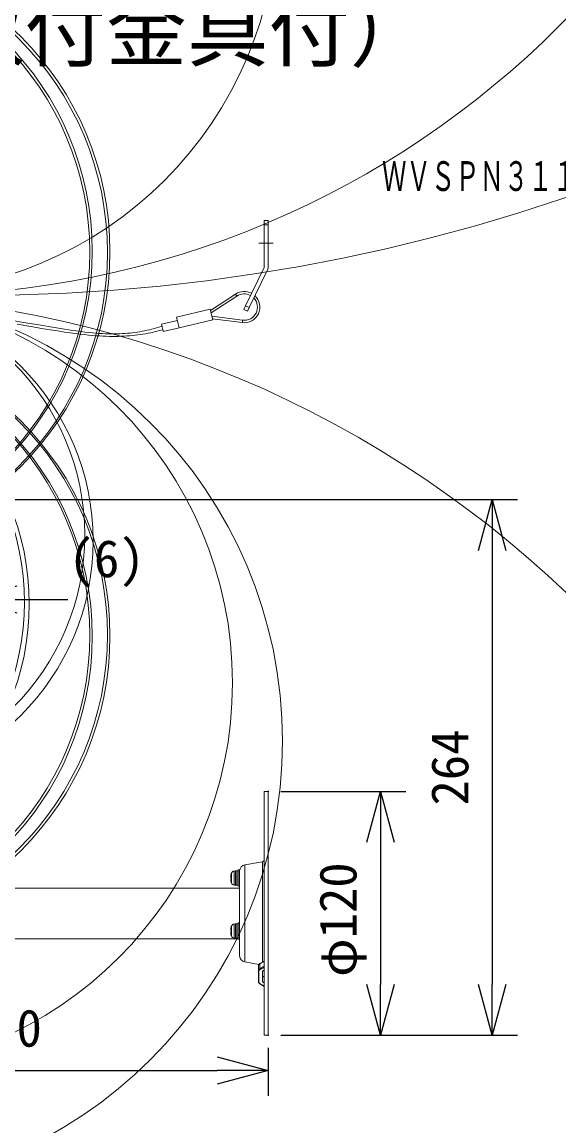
# Model space of a CAD drawing. Units: millimetres, scale not verified. Extents: x -80 to 100, y -65 to 223.
# Drawn here: x 12.4 to 38.8, y 0.9 to 55.3 of the extents above; entities that cross this region are included whole.
import ezdxf
from ezdxf.enums import TextEntityAlignment as Align

# ---------------------------------------------------------------- set-up
doc = ezdxf.new("R2010")
doc.units = ezdxf.units.MM
doc.header["$LTSCALE"] = 0.125
doc.header["$PDMODE"] = 32
doc.header["$PDSIZE"] = 0.025
for name, color, linetype in [('0-0_0', 7, 'Continuous'), ('0-1_Defpoints', 7, 'Continuous'), ('0-2_MOJI1', 7, 'Continuous'), ('0-4_TOUROKU', 7, 'Continuous'), ('0-6_SUNPO', 7, 'Continuous')]:
    doc.layers.add(name, color=color, linetype=linetype)
doc.layers.add('0-5_GAIKEI', color=1, linetype='Continuous', lineweight=18)
doc.styles.add('ＭＳ ゴシック', font='')
doc.styles.get('ＭＳ ゴシック').set_extended_font_data('MS Gothic')

# ---------------------------------------------------------------- blocks, each defined once
blk = doc.blocks.new('_Open30')
at = {"layer": '0-0_0'}
blk.add_line((0, 0), (-1, 0), dxfattribs=at)
blk.add_lwpolyline([(-1, 0.26795), (0, 0), (-1, -0.26795)], dxfattribs=at)
blk = doc.blocks.new('D3')
at = {"layer": '0-1_Defpoints'}
for p in [(63.0082, 93.047), (88.9967, 66.8776), (88.9967, 65.1428)]:
    blk.add_point(p, dxfattribs=at)
at = {"layer": '0-6_SUNPO'}
for p, q in [((63.0082, 92.422), (63.0082, 63.8928)), ((88.9967, 66.2526), (88.9967, 63.8928)), ((65.5082, 65.1428), (86.4967, 65.1428))]:
    blk.add_line(p, q, dxfattribs=at)
at = {"layer": '0-6_SUNPO', "xscale": 2.5, "yscale": 2.5, "rotation": 180}
blk.add_blockref('_Open30', (63.0082, 65.1428), dxfattribs=at)
at = {"layer": '0-6_SUNPO', "xscale": 2.5, "yscale": 2.5}
blk.add_blockref('_Open30', (88.9967, 65.1428), dxfattribs=at)
at = {"layer": '0-6_SUNPO', "style": 'ＭＳ ゴシック'}
blk.add_text('260', height=1.833, dxfattribs=at).set_placement((74.1275, 65.7678), align=Align.BOTTOM_LEFT)
blk = doc.blocks.new('D4')
at = {"layer": '0-1_Defpoints'}
for p in [(88.9967, 78.8776), (88.9967, 66.8776), (94.5216, 66.8776)]:
    blk.add_point(p, dxfattribs=at)
at = {"layer": '0-6_SUNPO'}
for p, q in [((89.6217, 78.8776), (95.7716, 78.8776)), ((94.5216, 76.3776), (94.5216, 69.3776)), ((89.6217, 66.8776), (95.7716, 66.8776))]:
    blk.add_line(p, q, dxfattribs=at)
at = {"layer": '0-6_SUNPO', "xscale": 2.5, "yscale": 2.5}
for p, rotation in [((94.5216, 78.8776), 90), ((94.5216, 66.8776), 270)]:
    blk.add_blockref('_Open30', p, dxfattribs=dict(at, rotation=rotation))
at = {"layer": '0-6_SUNPO', "style": 'ＭＳ ゴシック'}
blk.add_text('φ120', height=1.833, rotation=90, dxfattribs=at).set_placement((93.8966, 69.7526), align=Align.BOTTOM_LEFT)
blk = doc.blocks.new('D1')
at = {"layer": '0-1_Defpoints'}
for p in [(73.5472, 93.2476), (88.9967, 66.8776), (100.0216, 66.8776)]:
    blk.add_point(p, dxfattribs=at)
at = {"layer": '0-6_SUNPO'}
for p, q in [((74.1722, 93.2476), (101.2716, 93.2476)), ((100.0216, 90.7476), (100.0216, 69.3776)), ((89.6217, 66.8776), (101.2716, 66.8776))]:
    blk.add_line(p, q, dxfattribs=at)
at = {"layer": '0-6_SUNPO', "xscale": 2.5, "yscale": 2.5}
for p, rotation in [((100.0216, 93.2476), 90), ((100.0216, 66.8776), 270)]:
    blk.add_blockref('_Open30', p, dxfattribs=dict(at, rotation=rotation))
at = {"layer": '0-6_SUNPO', "style": 'ＭＳ ゴシック'}
blk.add_text('264', height=1.833, rotation=90, dxfattribs=at).set_placement((99.3966, 78.1876), align=Align.BOTTOM_LEFT)
blk = doc.blocks.new('D7')
at = {"layer": '0-1_Defpoints'}
for p in [(73.5518, 93.8326), (74.1467, 93.8826), (73.5518, 88.3279)]:
    blk.add_point(p, dxfattribs=at)
at = {"layer": '0-6_SUNPO'}
for p, q in [((73.5518, 93.2076), (73.5518, 87.0779)), ((74.1467, 93.2576), (74.1467, 87.0779)), ((71.0518, 88.3279), (68.5518, 88.3279)), ((74.1467, 88.3279), (73.5518, 88.3279)), ((76.6467, 88.3279), (79.1467, 88.3279))]:
    blk.add_line(p, q, dxfattribs=at)
at = {"layer": '0-6_SUNPO', "xscale": 2.5, "yscale": 2.5}
blk.add_blockref('_Open30', (73.5518, 88.3279), dxfattribs=at)
at = {"layer": '0-6_SUNPO', "xscale": 2.5, "yscale": 2.5, "rotation": 180}
blk.add_blockref('_Open30', (74.1467, 88.3279), dxfattribs=at)
at = {"layer": '0-6_SUNPO', "style": 'ＭＳ ゴシック'}
blk.add_text('(6)', height=1.833, dxfattribs=at).set_placement((79.182, 88.8766), align=Align.BOTTOM_LEFT)

msp = doc.modelspace()

# ---------------------------------------------------------------- linework, layer by layer
at = {"layer": '0-5_GAIKEI'}
for p, q in [((24.4962, 45.4778), (24.2962, 45.4778)), ((24.2962, 45.4778), (24.2962, 43.1824)), ((24.4962, 45.2778), (24.2962, 45.2778)), ((24.4962, 43.1824), (24.4962, 45.4778)), ((24.2942, 43.1736), (23.3822, 41.2871)), ((23.5623, 41.2001), (24.4743, 43.0866)), ((21.6656, 41.058), (22.8982, 41.8674)), ((22.8982, 41.8674), (22.9311, 41.8173)), ((21.6944, 40.9334), (22.964, 41.7671)), ((22.964, 41.7671), (22.9311, 41.8173)), ((21.6524, 41.1148), (19.9962, 40.7314)), ((21.6524, 41.1148), (21.6841, 40.9779)), ((21.6841, 40.9779), (21.7742, 40.5887)), ((21.7322, 40.7701), (23.239, 40.579)), ((23.3822, 41.2871), (23.5623, 41.2001)), ((23.4752, 41.02), (23.5623, 41.2001)), ((20.0368, 40.5561), (19.2574, 40.3757)), ((19.2576, 40.3757), (19.3332, 40.0463)), ((19.9962, 40.7314), (20.0279, 40.5945)), ((20.0279, 40.5945), (20.118, 40.2054)), ((21.7742, 40.5887), (20.118, 40.2054)), ((21.7611, 40.6455), (23.2239, 40.4599)), ((23.2239, 40.4599), (23.2315, 40.5195)), ((23.239, 40.579), (23.2315, 40.5195)), ((19.3336, 40.0464), (19.3386, 40.025)), ((20.118, 40.2054), (19.3386, 40.025)), ((23.3441, 13.7693), (23.3441, 8.9862)), ((24.2136, 8.98), (24.2136, 13.9226)), ((22.6799, 13.3228), (22.6805, 13.3228)), ((22.6873, 13.3522), (22.6873, 12.8833)), ((22.8242, 13.463), (22.8951, 13.4667)), ((22.8242, 13.463), (22.8242, 12.7726)), ((22.8951, 12.7689), (22.8951, 13.4667)), ((22.8962, 13.4667), (22.8951, 13.4667)), ((22.9162, 13.4578), (22.9162, 12.7778)), ((22.9262, 13.4678), (22.9262, 12.7678)), ((23.0062, 13.4678), (22.9262, 13.4678)), ((23.0062, 12.7678), (23.0062, 13.4678)), ((23.0162, 12.7178), (23.0162, 13.5178)), ((23.0962, 13.5178), (23.0162, 13.5178)), ((22.6805, 12.9128), (22.6799, 12.9128)), ((22.8242, 12.7726), (22.8951, 12.7689)), ((22.8962, 12.7688), (22.8951, 12.7689)), ((23.0062, 12.7678), (22.9262, 12.7678)), ((23.0962, 12.7178), (23.0162, 12.7178)), ((23.0162, 10.1078), (23.0162, 10.9078)), ((23.0962, 10.9078), (23.0162, 10.9078)), ((22.6799, 10.7128), (22.6805, 10.7128)), ((22.6873, 10.7422), (22.6873, 10.2733)), ((22.8242, 10.853), (22.8951, 10.8567)), ((22.8242, 10.853), (22.8242, 10.1626)), ((22.8951, 10.1589), (22.8951, 10.8567)), ((22.8962, 10.8567), (22.8951, 10.8567)), ((22.9162, 10.8478), (22.9162, 10.1678)), ((22.9262, 10.8578), (22.9262, 10.1578)), ((23.0062, 10.8578), (22.9262, 10.8578)), ((23.0062, 10.1578), (23.0062, 10.8578)), ((22.6805, 10.3028), (22.6799, 10.3028)), ((22.8242, 10.1626), (22.8951, 10.1589)), ((22.8962, 10.1588), (22.8951, 10.1589)), ((23.0062, 10.1578), (22.9262, 10.1578)), ((23.0962, 10.1078), (23.0162, 10.1078)), ((24.0162, 8.0261), (24.0162, 8.7898)), ((24.2962, 9.0219), (24.0876, 8.8981)), ((24.0916, 8.9076), (24.2962, 9.0291)), ((24.2962, 8.7325), (24.1069, 8.6202)), ((24.0462, 8.0049), (24.0462, 8.5281)), ((24.2162, 8.5281), (24.2962, 8.5756)), ((24.2162, 8.5281), (24.2162, 8.0049)), ((24.2962, 8.2402), (24.2162, 8.2877)), ((24.1069, 7.9128), (24.2962, 7.8005)), ((24.2962, 7.9574), (24.2162, 8.0049))]:
    msp.add_line(p, q, dxfattribs=at)
at = {"layer": '0-5_GAIKEI', "color": 3}
msp.add_line((24.0462, 44.3778), (24.7462, 44.3778), dxfattribs=at)
at = {"layer": '0-5_GAIKEI', "color": 7}
for p, q in [((24.2962, 17.3778), (24.2962, 5.3778)), ((24.2962, 17.3778), (24.4962, 17.3778)), ((24.4962, 5.3778), (24.4962, 17.3778)), ((24.2136, 13.9226), (23.3441, 13.7693)), ((23.0962, 13.5178), (23.0962, 9.2817)), ((23.0962, 12.6278), (8.5462, 12.6278)), ((23.0162, 10.1278), (8.5462, 10.1278)), ((24.0414, 8.8633), (23.3441, 8.9862)), ((24.2962, 5.3778), (24.4962, 5.3778))]:
    msp.add_line(p, q, dxfattribs=at)
at = {"layer": '0-5_GAIKEI'}
for points in [[(23.3822, 41.2871), (23.2952, 41.107), (23.4752, 41.02)], [(11.7399, 40.5997), (12.4663, 40.4726), (13.2231, 40.3426), (13.9826, 40.2142), (14.3823, 40.1492), (14.7835, 40.0875), (15.0294, 40.0522), (15.2757, 40.0194), (15.4766, 39.9949), (15.6777, 39.9726), (15.8541, 39.9552), (16.0306, 39.9401), (16.191, 39.9284), (16.3514, 39.9188), (16.5004, 39.9121), (16.6493, 39.9074), (16.7898, 39.9051), (16.9301, 39.9049), (17.064, 39.9067), (17.1977, 39.9106), (17.3264, 39.9164), (17.455, 39.9243), (17.5797, 39.9339)], [(12.1579, 40.3826), (12.9239, 40.2465), (13.3529, 40.1732), (13.7828, 40.1021), (14.1338, 40.0463), (14.4858, 39.9931), (14.7544, 39.9547), (15.0236, 39.9187), (15.2458, 39.8912), (15.4684, 39.866), (15.6629, 39.8461), (15.8576, 39.8285), (16.0339, 39.8146), (16.2102, 39.8028), (16.3733, 39.7941), (16.5364, 39.7874), (16.6899, 39.7833), (16.8432, 39.7812), (16.9891, 39.7813), (17.1348, 39.7834), (17.275, 39.7875), (17.4149, 39.7937), (17.5505, 39.8017), (17.6859, 39.8118), (17.8181, 39.8236), (17.95, 39.8375)], [(17.5797, 39.9339), (17.7042, 39.9456), (17.8258, 39.9591), (17.9472, 39.9745), (18.0665, 39.9918), (18.1856, 40.011), (18.3034, 40.0321), (18.4209, 40.0551), (18.5376, 40.0801), (18.654, 40.107), (18.8856, 40.1668), (19.1165, 40.2347), (19.2779, 40.2871)], [(17.95, 39.8375), (18.0797, 39.8531), (18.2092, 39.8708), (18.3372, 39.8903), (18.4651, 39.9118), (18.592, 39.9352), (18.7187, 39.9605), (18.9709, 40.0172), (19.2223, 40.0819), (19.3188, 40.1089)], [(22.6609, 13.2028), (22.659, 13.1698), (22.6593, 13.1579), (22.6599, 13.1544), (22.6602, 13.1534), (22.6605, 13.153), (22.6609, 13.1528), (22.6805, 13.1528)], [(22.6609, 13.0328), (22.659, 13.0657), (22.6593, 13.0776), (22.6601, 13.0818)], [(22.6609, 13.1528), (22.6606, 13.1529), (22.6605, 13.153), (22.6601, 13.1536), (22.6597, 13.1549), (22.6592, 13.1595), (22.6598, 13.1895), (22.6609, 13.2028)], [(22.6805, 13.0828), (22.6609, 13.0828), (22.6606, 13.0827), (22.6605, 13.0825), (22.6601, 13.082), (22.6597, 13.0806), (22.6592, 13.0761), (22.6598, 13.0461), (22.6609, 13.0328)], [(22.6609, 10.5928), (22.659, 10.5598), (22.6593, 10.5479), (22.6599, 10.5444), (22.6602, 10.5434), (22.6605, 10.543), (22.6609, 10.5428), (22.6805, 10.5428)], [(22.6609, 10.4228), (22.659, 10.4558), (22.6593, 10.4676), (22.6599, 10.4711), (22.6602, 10.4722), (22.6605, 10.4726), (22.6609, 10.4728)], [(22.6609, 10.5428), (22.6606, 10.5429), (22.6605, 10.543), (22.6601, 10.5436), (22.6597, 10.5449), (22.6592, 10.5495), (22.6598, 10.5795), (22.6609, 10.5928)], [(22.6805, 10.4728), (22.6609, 10.4728), (22.6606, 10.4727), (22.6605, 10.4725), (22.6601, 10.472), (22.6597, 10.4706), (22.6592, 10.4661), (22.6598, 10.4361), (22.6609, 10.4228)], [(24.0916, 8.9076), (24.0666, 8.89), (24.0462, 8.8694), (24.0309, 8.8467), (24.0199, 8.8189), (24.0162, 8.7898)], [(24.0876, 8.8981), (24.0876, 8.6577), (24.2962, 8.7815)], [(24.2962, 7.7868), (24.0916, 7.9082), (24.0666, 7.9259), (24.0462, 7.9464), (24.0309, 7.9691), (24.0199, 7.9969), (24.0162, 8.0261)]]:
    msp.add_lwpolyline(points, dxfattribs=at)
for centre, radius in [((9.9422, 132.236), 90.4416), ((6.8156, 87.0308), 45.2368), ((5.9843, 60.8695), 18.9654), ((1.7766, 43.9591), 14.9398), ((1.7273, 43.9112), 14.8664), ((1.2591, 43.9743), 14.5879), ((1.2099, 43.9268), 14.515), ((2.3212, -11.5414), 53.4379), ((3.0451, 19.8482), 22.1579), ((3.5969, 22.7258), 19.1469), ((3.4845, 30.0069), 11.9898), ((3.7364, 29.7189), 12.1525), ((1.7766, 25.0364), 14.9398), ((1.7273, 25.0843), 14.8664), ((1.2591, 25.0212), 14.5879), ((1.2099, 25.0687), 14.515), ((0.0689, 26.6139), 12.6782), ((-0.0276, 26.6984), 12.5398)]:
    msp.add_circle(centre, radius, dxfattribs=at)
for centre, radius, start, end in [((24.2762, 43.1824), 0.02, 334.20001, 0), ((24.2762, 43.1824), 0.22, 334.20001, 0.00001), ((23.3208, 41.2238), 0.77, 62.13627, 123.29211), ((23.3208, 41.2238), 0.65, 61.75499, 123.29211), ((23.3208, 41.2238), 0.77, 262.77215, 46.99804), ((23.3208, 41.2238), 0.65, 262.77215, 43.69196), ((23.5562, 13.1178), 0.8993, 166.82357, 174.57653), ((23.5562, 13.1178), 0.9, 164.89936, 166.83372), ((23.5562, 13.1178), 0.8763, 177.71107, 182.28893), ((22.8321, 13.3132), 0.15, 93, 164.89936), ((22.8962, 13.4467), 0.02, 0, 90), ((22.9262, 13.4578), 0.01, 90, 179.99999), ((23.0062, 13.4578), 0.01, 0, 90), ((23.5562, 13.1178), 0.8993, 185.42347, 193.17643), ((23.5562, 13.1178), 0.9, 193.16628, 195.10064), ((22.8321, 12.9224), 0.15, 195.10064, 267), ((22.8962, 12.7888), 0.02, 270, 0), ((22.9262, 12.7778), 0.01, 179.99999, 270), ((23.0062, 12.7778), 0.01, 270, 0), ((23.5562, 10.5078), 0.8993, 166.82357, 174.57653), ((23.5562, 10.5078), 0.8993, 185.42347, 193.17643), ((23.5562, 10.5078), 0.9, 164.89936, 166.83372), ((23.5562, 10.5078), 0.8763, 177.71107, 182.28893), ((22.8321, 10.7032), 0.15, 93, 164.89936), ((22.8962, 10.8367), 0.02, 0, 90), ((22.9262, 10.8478), 0.01, 90, 180), ((23.0062, 10.8478), 0.01, 0, 90), ((23.5562, 10.5078), 0.9, 193.16628, 195.10064), ((22.8321, 10.3124), 0.15, 195.10064, 267), ((22.8962, 10.1788), 0.02, 270, 0), ((22.9262, 10.1678), 0.01, 179.99999, 270), ((23.0062, 10.1678), 0.01, 270, 0)]:
    msp.add_arc(centre, radius, start, end, dxfattribs=at)
at = {"layer": '0-5_GAIKEI', "color": 7}
for centre, radius, start, end in [((23.3962, 13.4739), 0.3, 100, 179.797), ((24.1962, 14.0211), 0.1, 280, 0), ((23.3962, 9.2817), 0.3, 179.99999, 260)]:
    msp.add_arc(centre, radius, start, end, dxfattribs=at)
at = {"layer": '0-5_GAIKEI'}
for centre, major_axis, ratio, start_param, end_param in [((24.2162, 8.7898), (0.2, 0), 0.707107, 2.2690372, 3.1415927), ((24.1069, 8.8818), (-0.0153, 0.0258), 0.454579, 6.2830899, 6.9368318), ((24.2162, 8.5493), (-0.2, 0), 0.707107, 5.4106299, 6.2831853), ((24.0462, 8.5493), (0.03, 0), 0.707107, 3.1415927, 4.712389), ((24.2162, 8.5281), (-0.17, 0), 0.707107, 5.4106299, 6.2831853), ((24.1069, 8.6414), (-0.0153, 0.0258), 0.454579, 0.6536465, 2.2244428), ((24.3262, 8.2665), (-0.03, 0), 0.707107, 0, 0.0489997), ((24.0462, 8.0261), (-0.03, 0), 0.707107, 6.2831853, 7.8539816), ((24.2162, 8.0049), (-0.17, 0), 0.707107, 6.2831853, 7.1557407), ((24.1069, 7.934), (0.0153, 0.0258), 0.454579, 3.141688, 4.0587425), ((24.3262, 7.7715), (-0.03, 0), 0.707107, 6.2831853, 6.3376844)]:
    msp.add_ellipse(centre, major_axis=major_axis, ratio=ratio, start_param=start_param, end_param=end_param, dxfattribs=at)

# ---------------------------------------------------------------- block references
at = {"layer": '0-6_SUNPO'}
for name in ['D7', 'D3', 'D1', 'D4']:
    msp.add_blockref(name, (-64.5005, -61.4999), dxfattribs=at)

# ---------------------------------------------------------------- texts
at = {"layer": '0-2_MOJI1', "style": 'ＭＳ ゴシック'}
msp.add_text('ネットワークカメラ（壁取付金具付）', height=2.933, dxfattribs=at).set_placement((-35.5005, 52.5001), align=Align.BOTTOM_LEFT)
at = {"layer": '0-4_TOUROKU', "style": 'ＭＳ ゴシック', "width": 0.6}
msp.add_text('ＷＶＳＰＮ３１１+ＹＶ２．８×２．８ＳＡＳＡ２', height=1.466, dxfattribs=at).set_placement((30.0995, 46.5001), align=Align.BOTTOM_LEFT)

doc.saveas('drawing.dxf')
